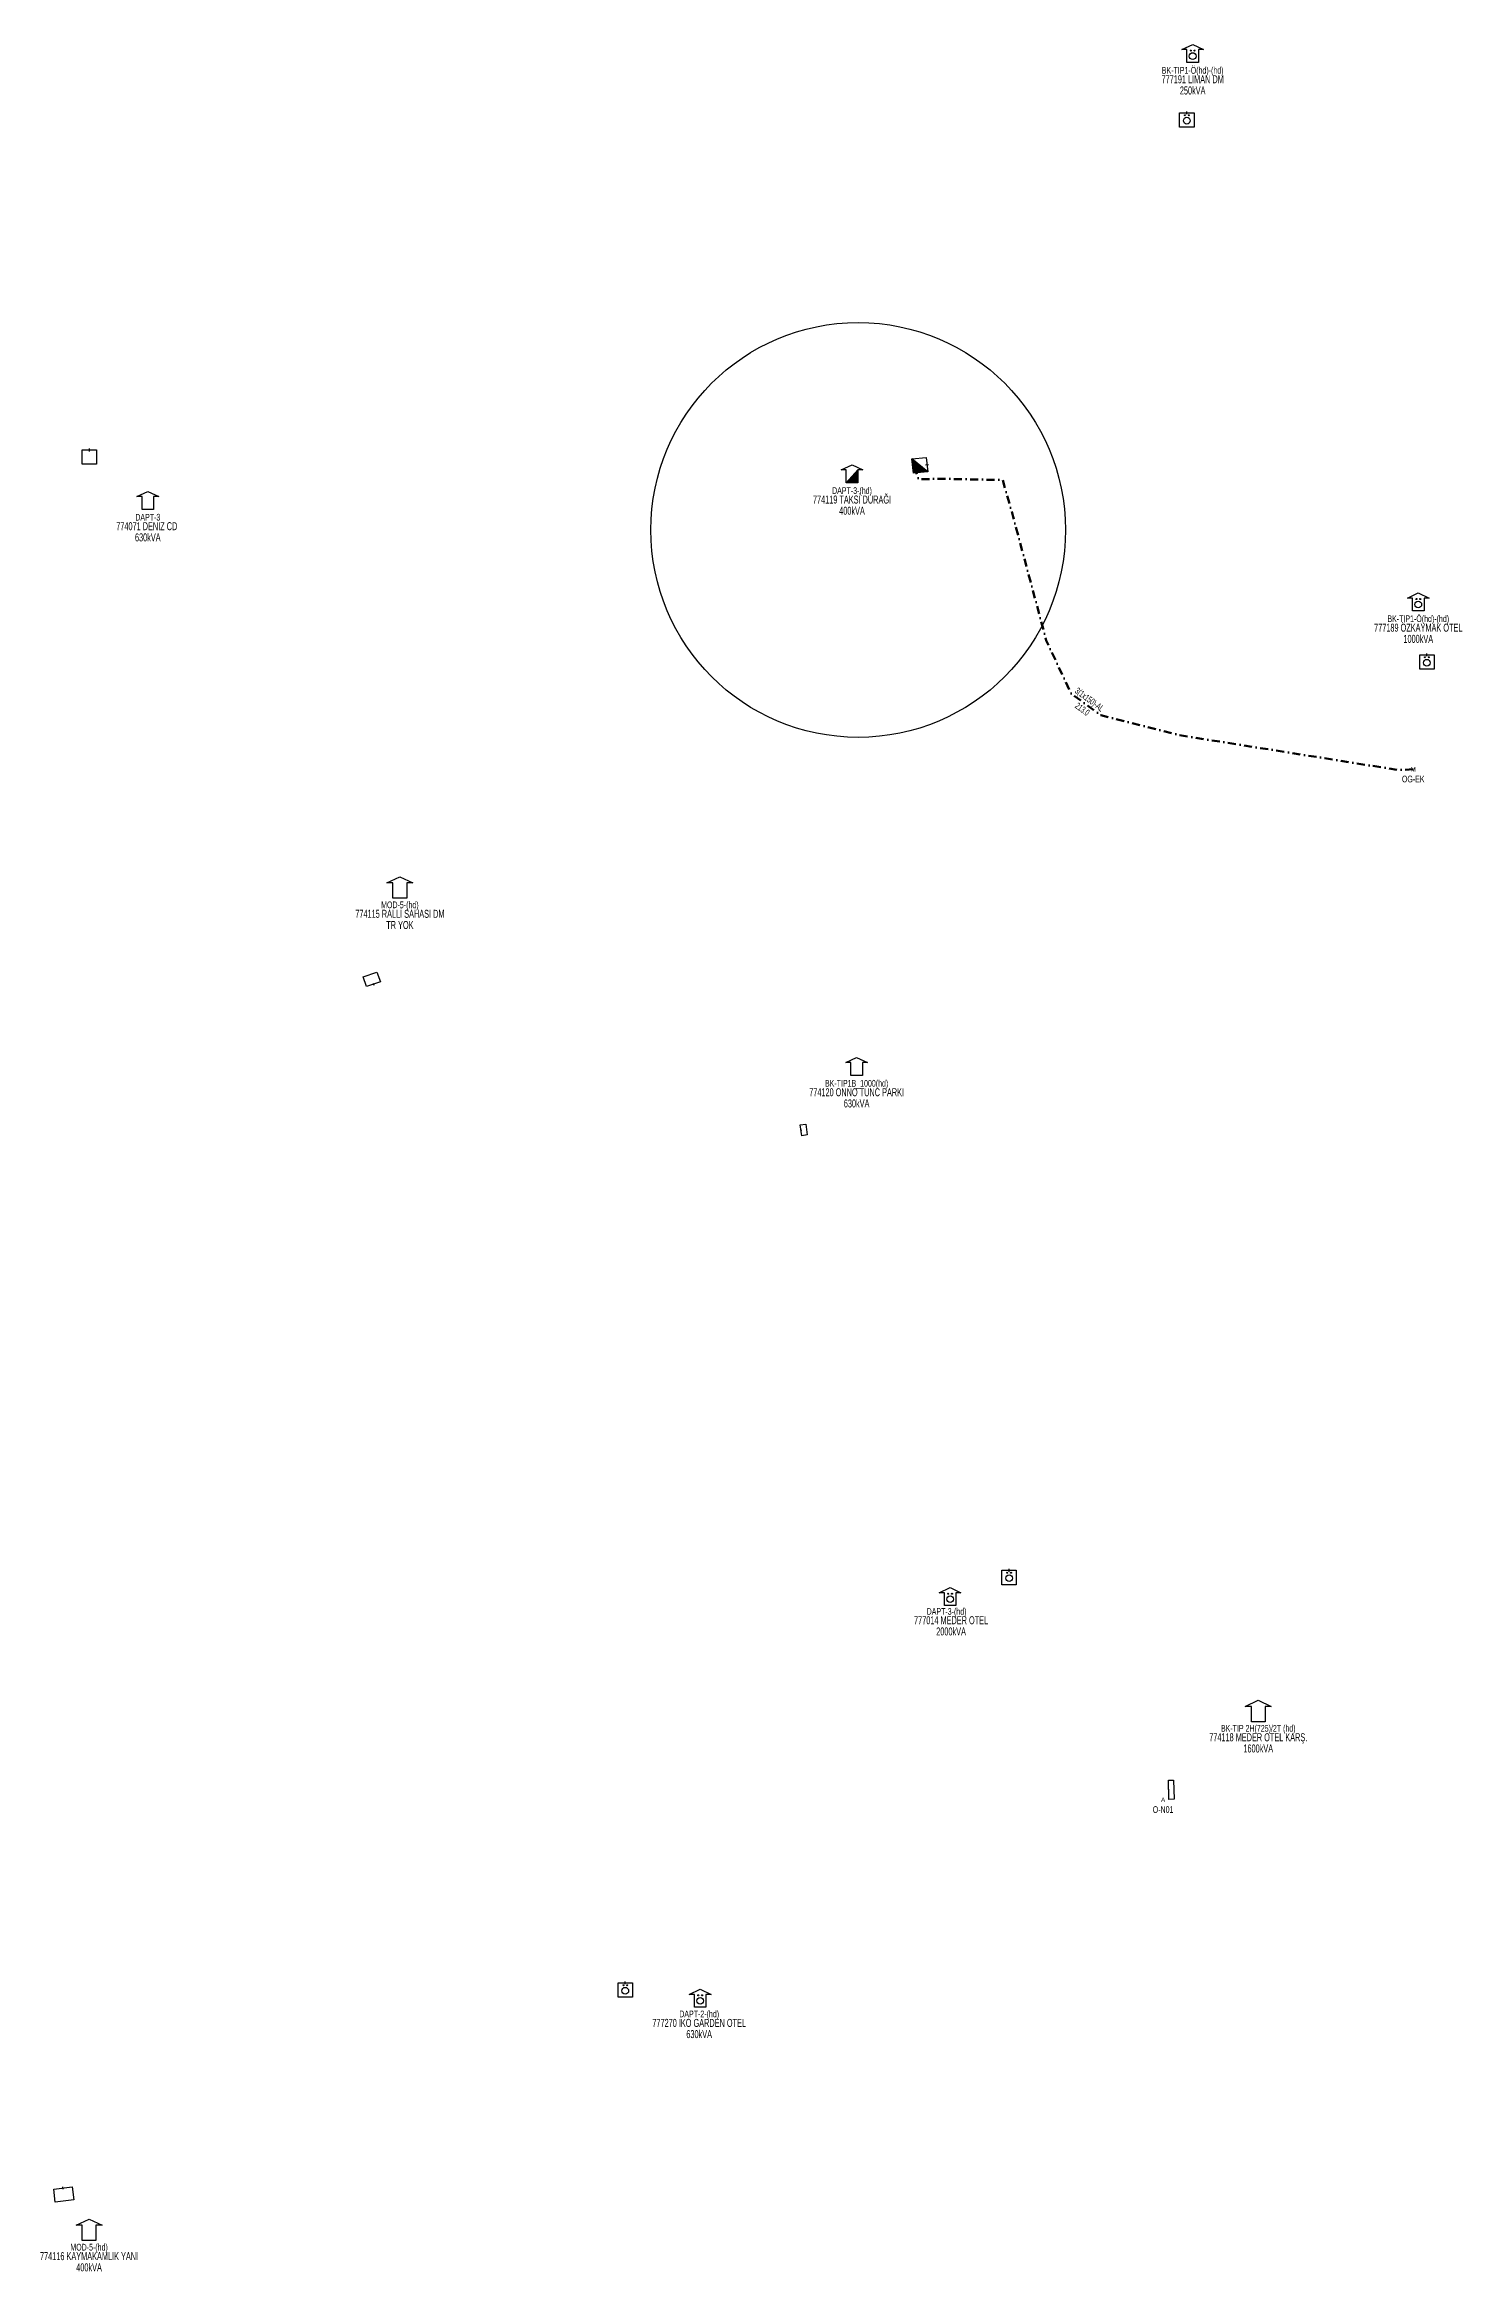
# Model space of a CAD drawing. Header units: millimetres. Extents: x 548145 to 551768, y 4050101 to 4056026.
# Drawn here: x 550780 to 551222, y 4051534 to 4052230 of the extents above; entities that cross this region are included whole.
import ezdxf
from ezdxf.enums import TextEntityAlignment as Align

# ---------------------------------------------------------------- set-up
doc = ezdxf.new("R2010")
doc.units = ezdxf.units.MM
doc.linetypes.add('DASHDOT', pattern=[5, 2.5, -1.25, 0, -1.25])
for name, color, linetype, lineweight in [('HAT_OG_YERALTI_YENI', 1, 'DASHDOT', 70), ('KULLANICI', 1, 'Continuous', 25), ('NODE_OG_MEVCUT', 5, 'Continuous', 25), ('NODE_OG_YENI', 5, 'Continuous', 25), ('TRAFO_MEVCUT', 5, 'Continuous', 30), ('TRAFO_TADILAT_BYSK', 5, 'Continuous', 30)]:
    doc.layers.add(name, color=color, linetype=linetype, lineweight=lineweight)
doc.styles.add('Direk', font='B_CAD')
doc.styles.get("Standard").update_dxf_attribs({"font": 'Arial'})

# ---------------------------------------------------------------- blocks, each defined once
blk = doc.blocks.new('MODDONBINA_KARE')
at = {"layer": 'TRAFO_TADILAT_BYSK', "linetype": 'Continuous'}
for p, q in [((-2.25, -2.25), (-2.25, 2.25)), ((-2.25, 2.25), (2.25, 2.25)), ((2.25, 2.25), (-2.25, -2.25)), ((0, 1.8), (0, 2.7)), ((2.25, 2.25), (2.25, -2.25)), ((2.25, -2.25), (-2.25, -2.25))]:
    blk.add_line(p, q, dxfattribs=at)
blk.add_solid([(-2.25, -2.25), (2.25, -2.25), (2.25, 2.25)], dxfattribs=at)
blk = doc.blocks.new('MODDONDAPT')
at = {"layer": 'TRAFO_TADILAT_BYSK', "linetype": 'Continuous'}
for p, q in [((-3.4, 2), (0, 3.6)), ((-1.8, 2), (-3.4, 2)), ((1.8, 2), (-1.8, -2)), ((-1.8, -2), (-1.8, 2)), ((0, 3.6), (3.4, 2)), ((3.4, 2), (1.8, 2)), ((1.8, 2), (1.8, -2)), ((1.8, -2), (-1.8, -2))]:
    blk.add_line(p, q, dxfattribs=at)
blk.add_solid([(-1.8, -2), (1.8, -2), (1.8, 2)], dxfattribs=at)
blk = doc.blocks.new('MEV_BINA_KARE')
at = {"layer": 'TRAFO_MEVCUT', "linetype": 'Continuous'}
for p, q in [((-2.25, -2.25), (-2.25, 2.25)), ((-2.25, 2.25), (2.25, 2.25)), ((0, 1.8), (0, 2.7)), ((2.25, 2.25), (2.25, -2.25)), ((2.25, -2.25), (-2.25, -2.25))]:
    blk.add_line(p, q, dxfattribs=at)
blk = doc.blocks.new('MEV_BETKOSK')
at = {"layer": 'TRAFO_MEVCUT', "linetype": 'Continuous'}
for p, q in [((-3.4, 2), (0, 3.6)), ((-1.8, 2), (-3.4, 2)), ((-1.8, -2), (-1.8, 2)), ((0, 3.6), (3.4, 2)), ((3.4, 2), (1.8, 2)), ((1.8, 2), (1.8, -2)), ((1.8, -2), (-1.8, -2))]:
    blk.add_line(p, q, dxfattribs=at)
blk = doc.blocks.new('MEV_MOD')
at = {"layer": 'TRAFO_MEVCUT', "linetype": 'Continuous'}
for p, q in [((-3.4, 2), (0, 3.6)), ((-1.8, 2), (-3.4, 2)), ((-1.8, -2), (-1.8, 2)), ((0, 3.6), (3.4, 2)), ((3.4, 2), (1.8, 2)), ((1.8, 2), (1.8, -2)), ((1.8, -2), (-1.8, -2))]:
    blk.add_line(p, q, dxfattribs=at)
blk = doc.blocks.new('MEV_OZELBINA_KARE')
at = {"layer": 'TRAFO_MEVCUT', "linetype": 'Continuous'}
for p, q in [((-2.25, 2.25), (2.25, 2.25)), ((-2.25, -2.25), (-2.25, 2.25)), ((0, 1.8), (0, 2.7)), ((2.25, 2.25), (2.25, -2.25)), ((2.25, -2.25), (-2.25, -2.25))]:
    blk.add_line(p, q, dxfattribs=at)
for centre, radius in [((0, -0.215091), 1.049264), ((-0.592312, 1.488957), 0.15614), ((0.592312, 1.488957), 0.15614)]:
    blk.add_circle(centre, radius, dxfattribs=at)
blk = doc.blocks.new('MEV_DAPT_OZEL')
at = {"layer": 'TRAFO_MEVCUT', "linetype": 'Continuous'}
for p, q in [((-3.4, 2), (0, 3.6)), ((-1.8, 2), (-3.4, 2)), ((-1.8, -2), (-1.8, 2)), ((0, 3.6), (3.4, 2)), ((1.8, 2), (1.8, -2)), ((3.4, 2), (1.8, 2)), ((1.8, -2), (-1.8, -2))]:
    blk.add_line(p, q, dxfattribs=at)
for centre, radius in [((0, 0), 1.049264), ((-0.592312, 1.704048), 0.15614), ((0.592312, 1.704048), 0.15614)]:
    blk.add_circle(centre, radius, dxfattribs=at)
blk = doc.blocks.new('MEV_DAPT')
at = {"layer": 'TRAFO_MEVCUT', "linetype": 'Continuous'}
for p, q in [((-3.4, 2), (0, 3.6)), ((-1.8, 2), (-3.4, 2)), ((-1.8, -2), (-1.8, 2)), ((0, 3.6), (3.4, 2)), ((3.4, 2), (1.8, 2)), ((1.8, 2), (1.8, -2)), ((1.8, -2), (-1.8, -2))]:
    blk.add_line(p, q, dxfattribs=at)
blk = doc.blocks.new('MEV_MBK_OZEL')
at = {"layer": 'TRAFO_MEVCUT', "linetype": 'Continuous'}
for p, q in [((-3.4, 2), (0, 3.6)), ((-1.8, 2), (-3.4, 2)), ((-1.8, -2), (-1.8, 2)), ((0, 3.6), (3.4, 2)), ((1.8, 2), (1.8, -2)), ((3.4, 2), (1.8, 2)), ((1.8, -2), (-1.8, -2))]:
    blk.add_line(p, q, dxfattribs=at)
for centre, radius in [((0, 0), 1.049264), ((-0.592312, 1.704048), 0.15614), ((0.592312, 1.704048), 0.15614)]:
    blk.add_circle(centre, radius, dxfattribs=at)

msp = doc.modelspace()

# ---------------------------------------------------------------- linework, layer by layer
at = {"layer": 'HAT_OG_YERALTI_YENI', "flags": 128}
msp.add_lwpolyline([(551207.482229, 4052003.615081), (551202.83478, 4052003.374106), (551134.371704, 4052014.268045), (551109.816059, 4052020.491058), (551100.531614, 4052027.329303), (551092.748246, 4052043.896756), (551082.426065, 4052082.497801), (551079.180384, 4052093.984238), (551059.82343, 4052094.37158), (551052.809846, 4052094.243282), (551051.826234, 4052097.365182), (551053.244, 4052098.558)], dxfattribs=at)
at = {"layer": 'KULLANICI'}
msp.add_circle((551033.966831, 4052078.384851), 64.802234, dxfattribs=at)

# ---------------------------------------------------------------- block references
at = {"layer": 'TRAFO_MEVCUT'}
for name, p in [('MEV_MBK_OZEL', (551138.538211, 4052226.466064)), ('MEV_OZELBINA_KARE', (551136.705187, 4052206.492235)), ('MEV_BINA_KARE', (550793.682554, 4052101.146005)), ('MEV_DAPT', (550811.925491, 4052086.82126)), ('MEV_MBK_OZEL', (551209.057069, 4052055.105943)), ('MEV_OZELBINA_KARE', (551211.741178, 4052037.119652)), ('MEV_BETKOSK', (551033.494041, 4051909.943866)), ('MEV_OZELBINA_KARE', (551081.158286, 4051751.065358)), ('MEV_DAPT_OZEL', (551062.713636, 4051744.293459)), ('MEV_OZELBINA_KARE', (550961.181433, 4051622.16177)), ('MEV_DAPT_OZEL', (550984.582227, 4051618.80739))]:
    msp.add_blockref(name, p, dxfattribs=at)
at = {"layer": 'TRAFO_MEVCUT', "xscale": 1.199999999999999, "yscale": 1.199999999999999}
for name, p in [('MEV_MOD', (550890.728848, 4051965.700041)), ('MEV_BETKOSK', (551159.03704, 4051708.399392)), ('MEV_MOD', (550793.570069, 4051546.265511))]:
    msp.add_blockref(name, p, dxfattribs=at)
at = {"layer": 'TRAFO_MEVCUT'}
for p, xscale, yscale, rotation in [((550881.942691, 4051937.977658), 1.012140999999999, 0.7112340000000001, 199.393085), ((551016.953, 4051890.911), 0.7569470000000001, 0.378474, 97.766006), ((551131.841, 4051684.767), 1.334116, 0.355615, 91.728027), ((550785.658877, 4051558.259431), 1.301266999999999, 0.914404, 6.777566999999999)]:
    msp.add_blockref('MEV_BINA_KARE', p, dxfattribs=dict(at, xscale=xscale, yscale=yscale, rotation=rotation))
at = {"layer": 'TRAFO_TADILAT_BYSK'}
msp.add_blockref('MODDONDAPT', (551032.05014, 4052095.143024), dxfattribs=at)
at = {"layer": 'TRAFO_TADILAT_BYSK', "rotation": 275.775318}
msp.add_blockref('MODDONBINA_KARE', (551053.244, 4052098.558), dxfattribs=at)

# ---------------------------------------------------------------- texts
at = {"layer": 'HAT_OG_YERALTI_YENI', "lineweight": 30, "width": 0.53}
msp.add_text('3(1x150)-AL', height=2.05, rotation=323.627353, dxfattribs=at).set_placement((551105.677916, 4052024.594581), align=Align.CENTER)
msp.add_text('213.0', height=2.05, rotation=323.627353, dxfattribs=at).set_placement((551104.669757, 4052023.22578), align=Align.TOP_CENTER)
at = {"layer": 'NODE_OG_MEVCUT', "width": 0.6}
msp.add_text('O-N01', height=2.1, dxfattribs=at).set_placement((551129.29, 4051679.618), align=Align.TOP_CENTER)
at = {"layer": 'NODE_OG_MEVCUT', "style": 'Direk'}
msp.add_text('A', height=1.4, dxfattribs=at).set_placement((551129.29, 4051681.618), align=Align.MIDDLE_CENTER)
at = {"layer": 'NODE_OG_YENI', "width": 0.6}
msp.add_text('OG-EK', height=2.1, dxfattribs=at).set_placement((551207.482229, 4052001.615081), align=Align.TOP_CENTER)
at = {"layer": 'NODE_OG_YENI', "style": 'Direk'}
msp.add_text('M', height=1.4, dxfattribs=at).set_placement((551207.482229, 4052003.615081), align=Align.MIDDLE_CENTER)
at = {"layer": 'TRAFO_MEVCUT', "width": 0.6}
for s, height, p in [('BK-TIP1-Ö(hd)-(hd)', 2.1, (551138.538211, 4052220.966064)), ('777191 LİMAN DM', 2.5, (551138.538211, 4052217.966064)), ('250kVA', 2.5, (551138.538211, 4052214.466064)), ('DAPT-3', 2.1, (550811.925491, 4052081.32126)), ('774071 DENIZ CD ', 2.5, (550811.925491, 4052078.32126)), ('630kVA', 2.5, (550811.925491, 4052074.82126)), ('777189 ÖZKAYMAK OTEL', 2.5, (551209.057069, 4052046.605943)), ('BK-TIP1-Ö(hd)-(hd)', 2.1, (551209.057069, 4052049.605943)), ('1000kVA', 2.5, (551209.057069, 4052043.105943)), ('774115 RALLİ SAHASI DM', 2.5, (550890.728848, 4051957.200041)), ('MOD-5-(hd)', 2.1, (550890.728848, 4051960.200041)), ('TR YOK', 2.5, (550890.728848, 4051953.700041)), ('774120 ONNO TUNC PARKI', 2.5, (551033.494041, 4051901.443866)), ('BK-TIP1B_1000(hd)', 2.1, (551033.494041, 4051904.443866)), ('630kVA', 2.5, (551033.494041, 4051897.943866)), ('777014 MEDER OTEL', 2.5, (551063.020813, 4051736.46925)), ('DAPT-3-(hd)', 2.1, (551061.607796, 4051739.407814)), ('2000kVA', 2.5, (551063.020813, 4051732.96925)), ('774118 MEDER OTEL KARŞ.', 2.5, (551159.03704, 4051699.899392)), ('BK-TIP 2H(725)/2T (hd)', 2.1, (551159.03704, 4051702.899392)), ('1600kVA', 2.5, (551159.03704, 4051696.399392)), ('777270 IKO GARDEN OTEL', 2.5, (550984.279488, 4051610.643581)), ('DAPT-2-(hd)', 2.1, (550984.279488, 4051613.643581)), ('630kVA', 2.5, (550984.279488, 4051607.143581)), ('774116 KAYMAKAMLIK YANI', 2.5, (550793.570069, 4051537.765511)), ('MOD-5-(hd)', 2.1, (550793.570069, 4051540.765511)), ('400kVA', 2.5, (550793.570069, 4051534.265511))]:
    msp.add_text(s, height=height, dxfattribs=at).set_placement(p, align=Align.CENTER)
at = {"layer": 'TRAFO_TADILAT_BYSK', "width": 0.6}
for s, height, p in [('DAPT-3-(hd)', 2.1, (551032.05014, 4052089.643024)), ('774119 TAKSİ DURAĞI', 2.5, (551032.05014, 4052086.643024)), ('400kVA', 2.5, (551032.05014, 4052083.143024))]:
    msp.add_text(s, height=height, dxfattribs=at).set_placement(p, align=Align.CENTER)

doc.saveas('drawing.dxf')
